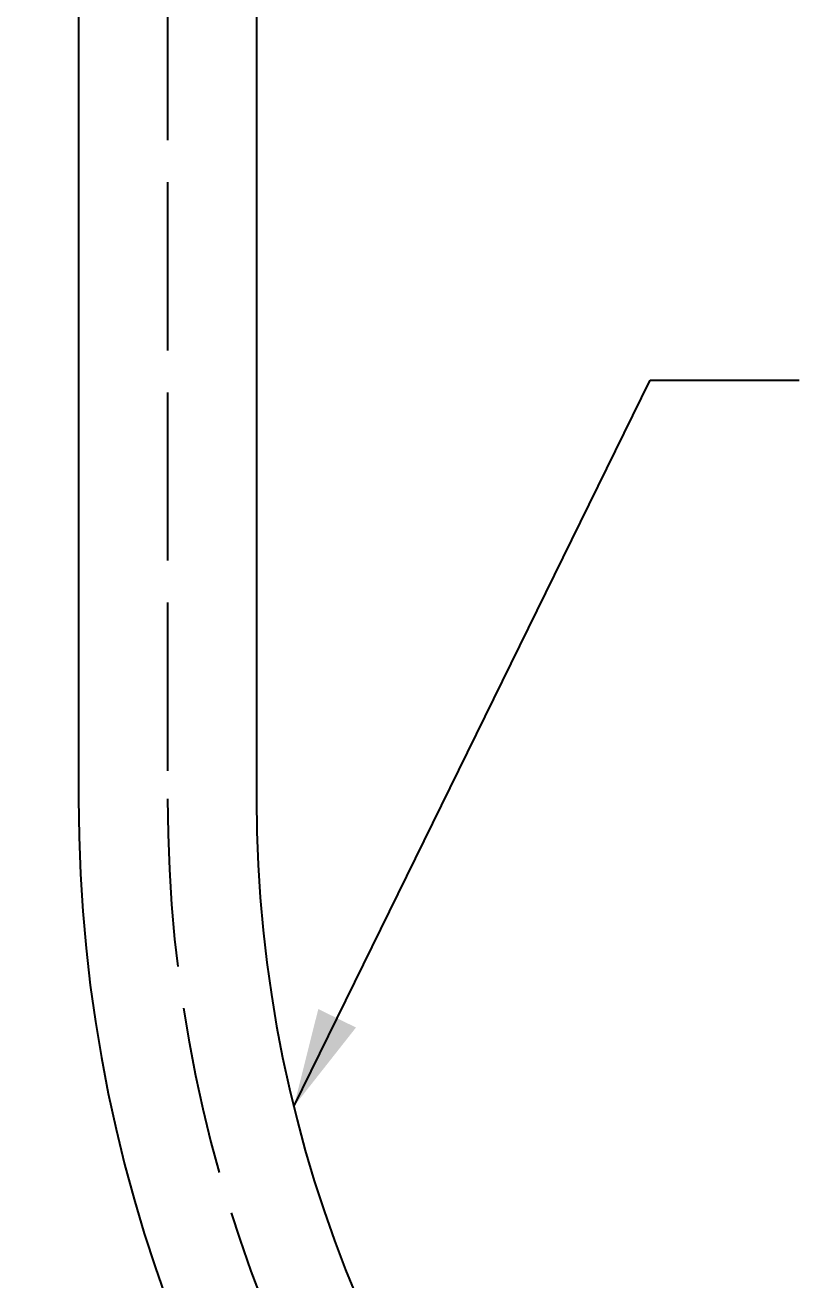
# Model space of a CAD drawing. Header units: millimetres. Extents: x 262 to 1674, y 270 to 1261.
# Drawn here: x 649.4 to 705.4, y 657.7 to 747.3 of the extents above; entities that cross this region are included whole.
import ezdxf

# ---------------------------------------------------------------- set-up
doc = ezdxf.new("R2010")
doc.units = ezdxf.units.MM
doc.linetypes.add('ACAD_ISO02W100', pattern=[15, 12, -3])
doc.layers.add('CONT', color=7, linetype='Continuous')
doc.layers.add('尺寸標注', color=1, linetype='Continuous', lineweight=30)
doc.styles.add('DIM', font='txt.shx', dxfattribs={"width": 0.7, "bigfont": 'chineset.shx'})
doc.styles.get("Standard").update_dxf_attribs({"font": 'arial.ttf'})
doc.dimstyles.new('DIMSTYLE_1', dxfattribs={"dimtxt": 9.5, "dimasz": 7, "dimexe": 0.18, "dimexo": 0.0625, "dimgap": 1, "dimtad": 1, "dimtoh": 1, "dimdsep": 46, "dimtxsty": 'Standard', "dimblk": '_FILLED', "dimcen": 0.09, "dimadec": 0, "dimazin": 0, "dimtp": 0.01, "dimtm": 0.01, "dimtfac": 1, "dimtofl": 0, "dimtmove": 0, "dimatfit": 3, "dimldrblk": '_FILLED', "dimfxl": 1, "dimtolj": 1, "dimarcsym": 0})
doc.dimstyles.new('mm+in', dxfattribs={"dimscale": 3, "dimtxt": 5, "dimasz": 4.2, "dimexe": 1.25, "dimexo": 0.625, "dimgap": 2, "dimtad": 1, "dimtxsty": 'DIM', "dimcen": 0, "dimclrd": 1, "dimclre": 1, "dimclrt": 3, "dimadec": 0, "dimazin": 0, "dimtfac": 1, "dimtofl": 0, "dimtmove": 0, "dimatfit": 3, "dimfxl": 1, "dimlwd": -1, "dimarcsym": 0})

# ---------------------------------------------------------------- blocks, each defined once
blk = doc.blocks.new('_FILLED')
at = {"color": 0, "linetype": 'ByBlock'}
blk.add_solid([(0, 0), (-1, 0.214), (-1, -0.214)], dxfattribs=at)
blk = doc.blocks.new('*D28')
at = {"color": 1}
blk.add_line((482.592, 574.729), (661.655, 651.133), dxfattribs=at)
blk.add_solid([(662.479, 649.202), (660.831, 653.065), (673.244, 656.078)], dxfattribs=at)
at = {"layer": 'Defpoints', "color": 0}
for p in [(757.541, 692.047), (673.244, 656.078)]:
    blk.add_point(p, dxfattribs=at)
at = {"color": 3, "insert": (558.778, 623.273), "char_height": 15, "attachment_point": 5, "rotation": 23.10744, "style": 'DIM'}
blk.add_mtext('R91,65mm [R3 5/8"]', dxfattribs=at)
blk = doc.blocks.new('*D29')
at = {"color": 1}
blk.add_line((526.933, 526.319), (667.729, 627.502), dxfattribs=at)
blk.add_solid([(668.954, 625.797), (666.503, 629.207), (677.96, 634.855)], dxfattribs=at)
at = {"layer": 'Defpoints', "color": 0}
for p in [(757.541, 692.047), (677.96, 634.855)]:
    blk.add_point(p, dxfattribs=at)
at = {"color": 3, "insert": (582.192, 582.655), "char_height": 15, "attachment_point": 5, "rotation": 35.70318, "style": 'DIM'}
blk.add_mtext('R98mm [R3 7/8"]', dxfattribs=at)
blk = doc.blocks.new('*D30')
at = {"color": 1}
blk.add_line((560.894, 448.469), (684.077, 601.05), dxfattribs=at)
blk.add_solid([(685.711, 599.731), (682.443, 602.369), (691.992, 610.854)], dxfattribs=at)
at = {"layer": 'Defpoints', "color": 0}
for p in [(757.541, 692.047), (691.992, 610.854)]:
    blk.add_point(p, dxfattribs=at)
at = {"color": 3, "insert": (618.045, 542.739), "char_height": 15, "attachment_point": 5, "rotation": 51.08512, "style": 'DIM'}
blk.add_mtext('R104,35mm [R4 1/8"]', dxfattribs=at)

msp = doc.modelspace()

# ---------------------------------------------------------------- linework, layer by layer
msp.add_lwpolyline([(757.54137, 587.69662), (1199.54137, 587.69662, 0.41421356), (1303.89137, 692.04662), (1303.89137, 901.04662, 0.41421356), (1199.54137, 1005.39662), (757.54137, 1005.39662, 0.41421356), (653.19137, 901.04662), (653.19137, 692.04662, 0.41421356)], format="xyb", close=True)
at = {"layer": 'CONT', "color": 2, "linetype": 'ACAD_ISO02W100'}
msp.add_lwpolyline([(757.54137, 594.04662), (1199.54137, 594.04662, 0.41421356), (1297.54137, 692.04662), (1297.54137, 901.04662, 0.41421356), (1199.54137, 999.04662), (757.54137, 999.04662, 0.41421356), (659.54137, 901.04662), (659.54137, 692.04662, 0.41421356)], format="xyb", close=True, dxfattribs=at)
at = {"layer": 'CONT', "color": 3}
msp.add_lwpolyline([(757.54137, 600.39662), (1199.54137, 600.39662, 0.41421356), (1291.19137, 692.04662), (1291.19137, 901.04662, 0.41421356), (1199.54137, 992.69662), (757.54137, 992.69662, 0.41421356), (665.89137, 901.04662), (665.89137, 692.04662, 0.41421356)], format="xyb", close=True, dxfattribs=at)

# ---------------------------------------------------------------- dimensions: what is measured, and where the dimension line sits
for mpoint, picture, middle in [((673.2444, 656.07797), '*D28', (564.56692, 609.70642)), ((677.96035, 634.85517), '*D29', (590.07044, 571.69246))]:
    dim = msp.add_radius_dim(center=(757.54137, 692.04662), mpoint=mpoint, dimstyle='mm+in', override={"dimpost": 'mm'})
    dim.commit()
    dim.dimension.update_dxf_attribs({"geometry": picture, "text_midpoint": middle, "dimtype": 164})
dim = msp.add_radius_dim(center=(757.54137, 692.04662), mpoint=(691.99234, 610.85396), dimstyle='mm+in', override={"dimpost": 'mm'})
dim.commit()
dim.dimension.update_dxf_attribs({"geometry": '*D30', "text_midpoint": (607.05175, 529.12293)})

# ---------------------------------------------------------------- leaders
at = {"layer": '尺寸標注', "color": 1, "ltscale": 5}
msp.add_leader([(668.55737, 670.10187), (693.97879, 721.92124), (704.60794, 721.92124)], dimstyle='DIMSTYLE_1', dxfattribs=at)

doc.saveas('drawing.dxf')
